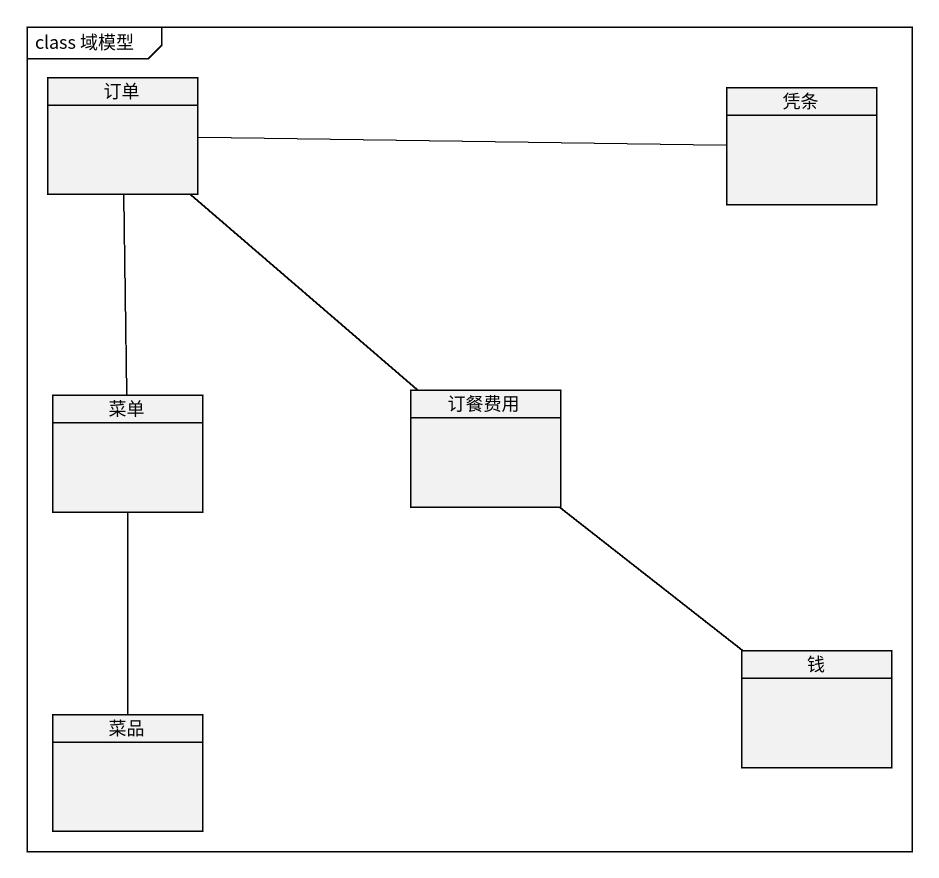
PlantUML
@startuml
mainframe class 域模型
hide circle
hide empty members
class 订单
class 凭条
class 菜单
class 订餐费用
class 菜品
class 钱
订单 -right- 凭条
订单 -- 菜单
订单 -- 订餐费用
菜单 -- 菜品
订餐费用 -- 钱
@enduml
